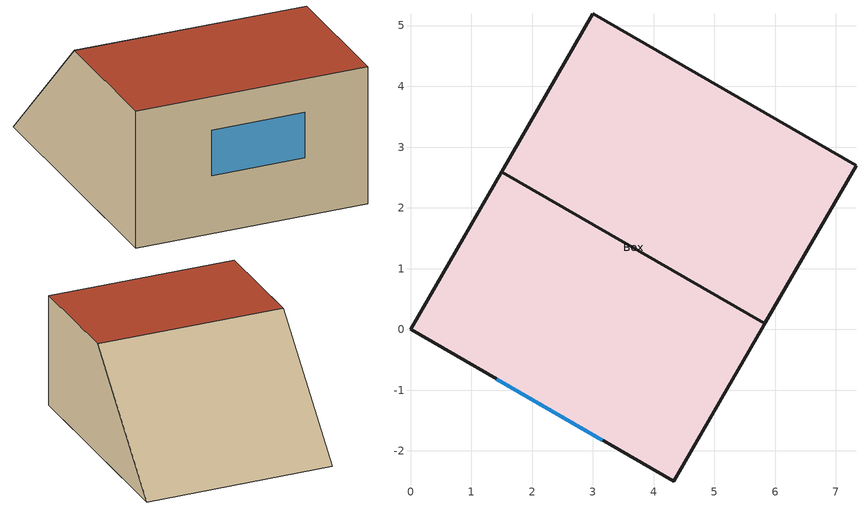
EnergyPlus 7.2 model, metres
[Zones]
Box
 floor ground (Exterior Floor): 7.33,2.7 4.33,-2.5 0,0 3,5.2 z0
 wall outside (Exterior Wall): 0,0 4.33,-2.5 z0:3; 5.83,0.1,3 7.33,2.7,0 3,5.2,0 1.5,2.6,3; 1.5,2.6,3 3,5.2,0 0,0,0 0,0,3; 4.33,-2.5,3 4.33,-2.5,0 7.33,2.7,0 5.83,0.1,3
 window (Exterior Window): 1.42,-0.82 3.15,-1.82 z1.26:2.26
 roof outside (Exterior Roof): 1.5,2.6 0,0 4.33,-2.5 5.83,0.1 z3
[Building]
Untitled: North Axis {deg}=0; Terrain=City; Loads Convergence Tolerance Value=0.04; Temperature Convergence Tolerance Value {deltaC}=0.4; Solar Distribution=FullInteriorAndExterior; Maximum Number of Warmup Days=25
[Site:Location]
CHICAGO_IL_USA TMY2-94846: Latitude {deg}=41.78; Longitude {deg}=-87.75; Time Zone {hr}=-6; Elevation {m}=190
[Material]
Name | Roughness | Thickness {m} | Conductivity {W/m-K} | Density {kg/m3} | Specific Heat {J/kg-K}
I02 50mm insulation board | MediumRough | 0.0508 | 0.03 | 43 | 1210
G01a 19mm gypsum board | MediumSmooth | 0.019 | 0.16 | 800 | 1090
M11 100mm lightweight concrete | MediumRough | 0.1016 | 0.53 | 1280 | 840
F16 Acoustic tile | MediumSmooth | 0.0191 | 0.06 | 368 | 590
M01 100mm brick | MediumRough | 0.1016 | 0.89 | 1920 | 790
M15 200mm heavyweight concrete | MediumRough | 0.2032 | 1.95 | 2240 | 900
[Material:AirGap]
Name | Thermal Resistance {m2-K/W}
F04 Wall air space resistance | 0.15
F05 Ceiling air space resistance | 0.18
[WindowMaterial:Glazing]
Clear 3mm: Optical Data Type=SpectralAverage; Thickness {m}=0.003; Solar Transmittance at Normal Incidence=0.837; Front Side Solar Reflectance at Normal Incidence=0.075; Back Side Solar Reflectance at Normal Incidence=0.075; Visible Transmittance at Normal Incidence=0.898; Front Side Visible Reflectance at Normal Incidence=0.081; Back Side Visible Reflectance at Normal Incidence=0.081; Infrared Transmittance at Normal Incidence=0; Front Side Infrared Hemispherical Emissivity=0.84; Back Side Infrared Hemispherical Emissivity=0.84; Conductivity {W/m-K}=0.9
[WindowMaterial:Gas]
Air 13mm: Gas Type=Air; Thickness {m}=0.0127
[Construction]
Exterior Floor: I02 50mm insulation board, M15 200mm heavyweight concrete
Exterior Wall: M01 100mm brick, M15 200mm heavyweight concrete, I02 50mm insulation board, F04 Wall air space resistance, G01a 19mm gypsum board
Exterior Roof: M11 100mm lightweight concrete, F05 Ceiling air space resistance, F16 Acoustic tile
Exterior Window: Clear 3mm, Air 13mm, Clear 3mm
[HVACTemplate:Thermostat]
Constant Setpoint Thermostat: Constant Heating Setpoint {C}=20; Constant Cooling Setpoint {C}=25
[Zone]
Box: Multiplier=1
